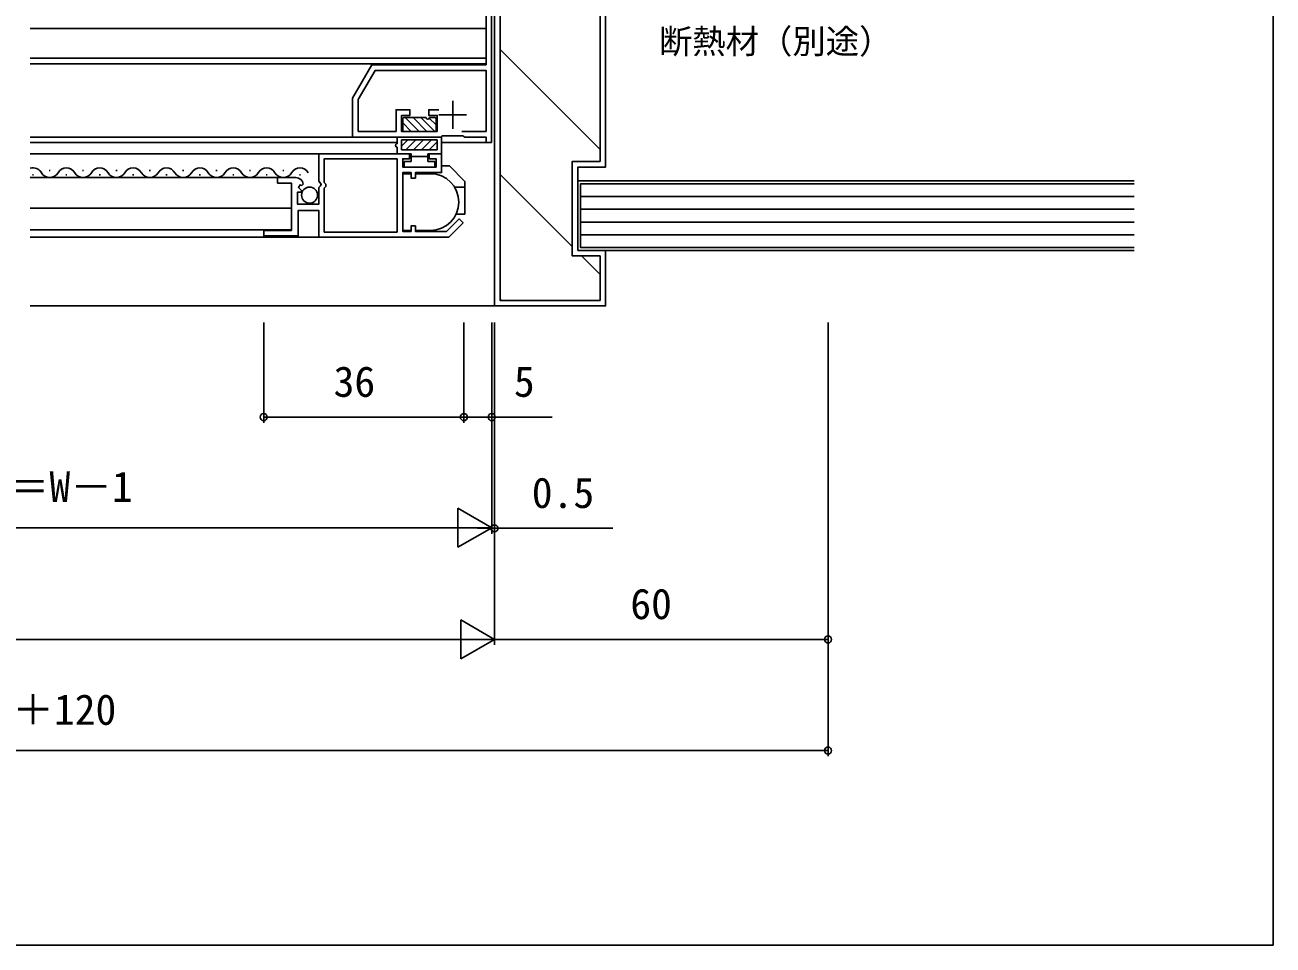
# Model space of a CAD drawing. Units: millimetres, scale not verified. Extents: x -437 to 438, y -344 to 341.
# Drawn here: x 213.7 to 438.2, y -343.8 to -178.2 of the extents above; entities that cross this region are included whole.
import ezdxf
from ezdxf.enums import TextEntityAlignment as Align

# ---------------------------------------------------------------- set-up
doc = ezdxf.new("R2010")
doc.units = ezdxf.units.MM
doc.header["$LTSCALE"] = 2
for name, color, linetype in [('0-2_YKK_11', 7, 'Continuous'), ('0-3_YKK_12', 2, 'Continuous'), ('0-4_YKK_13', 4, 'Continuous'), ('0-6_YKK_D', 6, 'Continuous'), ('0-7_YKK_ZWAK', 7, 'Continuous'), ('0-8_YSS_K', 3, 'Continuous')]:
    doc.layers.add(name, color=color, linetype=linetype)
doc.styles.add('ＭＳ ゴシック', font='')
doc.styles.get('ＭＳ ゴシック').set_extended_font_data('MS Gothic')

msp = doc.modelspace()

# ---------------------------------------------------------------- linework, layer by layer
at = {"layer": '0-2_YKK_11'}
for p, q in [((290.667, -191.898), (290.667, -196.898)), ((293.167, -194.398), (288.167, -194.398))]:
    msp.add_line(p, q, dxfattribs=at)
for points in [[(297.667, -199.398), (297.667, -163.798), (296.667, -163.798), (296.667, -185.398), (276.131, -185.398), (272.667, -191.398), (272.667, -198.398), (288.496, -198.398), (288.669, -198.298), (288.842, -198.198), (292.492, -198.198), (292.665, -198.298), (292.838, -198.398), (296.667, -198.398), (296.667, -199.398)], [(280.667, -215.498), (280.667, -202.298), (267.567, -202.298), (267.567, -206.598), (267.867, -206.898), (267.867, -207.298), (267.567, -207.598), (267.567, -215.498)]]:
    msp.add_lwpolyline(points, close=True, dxfattribs=at)
for points in [[(288.137, -193.498), (286.367, -193.498), (286.367, -194.498), (287.87, -194.498), (287.839, -197.398), (281.467, -197.398), (281.467, -194.498), (282.967, -194.498), (282.967, -193.498), (280.467, -193.498), (280.467, -197.398), (273.667, -197.398), (273.667, -191.666), (276.708, -186.398), (296.667, -186.398), (296.667, -197.398), (292.325, -197.398)], [(266.567, -216.398), (289.974, -216.398), (292.52, -213.852), (291.813, -213.145), (289.56, -215.398), (283.967, -215.398), (283.967, -214.398), (283.167, -214.398), (283.167, -215.398), (281.667, -215.398), (281.667, -204.798), (283.167, -204.798), (283.167, -205.798), (283.967, -205.798), (283.967, -204.798), (288.667, -204.798), (288.667, -201.398), (286.417, -201.398), (286.417, -202.298), (287.667, -202.298), (287.667, -203.798), (281.667, -203.798), (281.667, -202.298), (282.917, -202.298), (282.917, -201.398), (266.567, -201.398), (266.567, -206.33), (267.02, -206.87), (266.867, -207.198), (266.567, -207.498), (266.567, -210.498), (262.767, -210.498), (262.767, -208.298), (263.384, -208.298), (263.491, -208.04), (262.926, -207.474), (263.196, -207.006), (263.515, -207.091), (263.766, -206.88)], [(262.471, -205.698), (259.167, -205.698), (259.167, -206.698), (261.667, -206.698), (261.667, -215.198), (256.667, -215.198), (256.667, -216.198), (262.867, -216.198), (262.867, -211.598), (266.567, -211.598), (266.567, -216.398)]]:
    msp.add_lwpolyline(points, dxfattribs=at)
msp.add_arc((262.471, -206.998), 1.3, 5.2159, 90.00002, dxfattribs=at)
at = {"layer": '0-3_YKK_12'}
for p, q in [((296.667, -178.898), (214.667, -178.898)), ((296.667, -184.198), (214.667, -184.198)), ((296.65, -185.198), (214.667, -185.198)), ((214.667, -198.398), (272.965, -198.398)), ((214.667, -199.398), (280.666, -199.398)), ((288.666, -199.398), (297.167, -199.398)), ((214.667, -201.398), (275.267, -201.398)), ((214.667, -205.698), (262.471, -205.698)), ((215.086, -205.198), (215.286, -205.198)), ((218.086, -204.438), (218.286, -204.438)), ((221.086, -205.198), (221.286, -205.198)), ((224.086, -204.438), (224.286, -204.438)), ((227.086, -205.198), (227.286, -205.198)), ((230.086, -204.438), (230.286, -204.438)), ((233.086, -205.198), (233.286, -205.198)), ((236.086, -204.438), (236.286, -204.438)), ((239.086, -205.198), (239.286, -205.198)), ((242.086, -204.438), (242.286, -204.438)), ((245.086, -205.198), (245.286, -205.198)), ((248.086, -204.438), (248.286, -204.438)), ((251.086, -205.198), (251.286, -205.198)), ((254.086, -204.438), (254.286, -204.438)), ((257.086, -205.198), (257.286, -205.198)), ((260.086, -204.438), (260.286, -204.438)), ((263.086, -205.198), (263.286, -205.198)), ((214.667, -211.198), (261.667, -211.198)), ((214.667, -215.098), (261.579, -215.086)), ((214.667, -216.398), (270.183, -216.398))]:
    msp.add_line(p, q, dxfattribs=at)
for centre, start, end in [((215.186, -205.657), 29.20254, 107.60074), ((221.186, -205.657), 29.20254, 150.79746), ((227.186, -205.657), 29.20254, 150.79746), ((233.186, -205.657), 29.20254, 150.79746), ((239.186, -205.657), 29.20254, 150.79746), ((245.186, -205.657), 29.20254, 150.79746), ((251.186, -205.657), 29.20254, 150.79746), ((257.186, -205.657), 29.20254, 150.79746), ((263.186, -205.657), 29.20254, 150.79746), ((218.186, -203.98), 209.20254, 330.79746), ((224.186, -203.98), 209.20254, 330.79746), ((230.186, -203.98), 209.20254, 330.79746), ((236.186, -203.98), 209.20254, 330.79746), ((242.186, -203.98), 209.20254, 330.79746), ((248.186, -203.98), 209.20254, 330.79746), ((254.186, -203.98), 209.20254, 330.79746), ((260.186, -203.98), 209.20254, 330.79746)]:
    msp.add_arc(centre, 1.718, start, end, dxfattribs=at)
at = {"layer": '0-4_YKK_13'}
for p, q in [((281.667, -195.098), (281.667, -197.198)), ((285.867, -194.898), (281.867, -194.898)), ((284.613, -197.399), (282.113, -194.898)), ((286.027, -197.399), (283.527, -194.898)), ((287.441, -197.399), (284.941, -194.898)), ((287.667, -196.21), (286.452, -194.995)), ((287.467, -194.898), (286.467, -194.898)), ((287.667, -197.198), (287.667, -195.098)), ((283.199, -197.399), (281.667, -195.867)), ((281.867, -197.398), (287.467, -197.398)), ((280.666, -199.598), (280.666, -198.398)), ((280.667, -198.398), (288.666, -198.398)), ((281.466, -200.698), (281.466, -198.898)), ((281.466, -198.898), (287.867, -198.898)), ((281.466, -200.028), (282.595, -198.899)), ((282.209, -200.699), (284.009, -198.899)), ((283.624, -200.699), (285.424, -198.899)), ((285.038, -200.699), (286.838, -198.899)), ((286.452, -200.698), (287.866, -199.284)), ((287.867, -200.698), (287.867, -198.898)), ((288.666, -201.398), (288.666, -198.398)), ((280.666, -201.398), (280.666, -200.198)), ((280.666, -201.398), (283.167, -201.398)), ((287.867, -200.698), (281.466, -200.698)), ((283.167, -201.398), (283.167, -202.798)), ((283.167, -201.898), (286.167, -201.898)), ((286.167, -202.798), (286.167, -201.398)), ((286.167, -201.398), (288.666, -201.398)), ((281.917, -202.798), (281.917, -203.798)), ((281.917, -202.798), (283.167, -202.798)), ((281.917, -203.798), (287.417, -203.798)), ((286.167, -202.798), (287.417, -202.798)), ((287.417, -202.798), (287.417, -203.798)), ((288.667, -203.598), (290.066, -203.598)), ((290.067, -203.598), (292.867, -206.398)), ((283.15, -204.998), (281.667, -204.998)), ((286.667, -204.998), (283.984, -204.998)), ((292.867, -206.398), (292.867, -212.298)), ((290.993, -207.398), (292.867, -207.398)), ((291.268, -212.298), (292.867, -212.298)), ((283.15, -215.198), (281.667, -215.198)), ((286.667, -215.198), (283.984, -215.198))]:
    msp.add_line(p, q, dxfattribs=at)
msp.add_circle((264.917, -208.853), 1.45, dxfattribs=at)
for centre, radius, start, end in [((281.867, -195.098), 0.2, 90, 180.00437), ((286.167, -194.898), 0.3, 180.00291, 359.99708), ((287.467, -195.098), 0.2, 0, 90), ((281.867, -197.198), 0.2, 180.00437, 270), ((287.467, -197.198), 0.2, 270, 359.99563), ((280.666, -199.898), 0.3, 90, 270), ((286.667, -210.098), 5.1, 270, 90)]:
    msp.add_arc(centre, radius, start, end, dxfattribs=at)
at = {"layer": '0-6_YKK_D'}
for p, q in [((256.667, -231.8), (256.667, -249.8)), ((292.667, -231.8), (292.667, -249.8)), ((292.667, -231.8), (292.667, -249.8)), ((297.668, -231.8), (297.668, -249.8)), ((297.668, -231.8), (297.668, -269.8)), ((297.668, -231.8), (297.668, -269.702)), ((298.167, -231.8), (298.167, -289.8)), ((298.167, -231.8), (298.167, -289.8)), ((298.167, -231.8), (298.167, -269.8)), ((358.167, -231.8), (358.167, -289.8)), ((358.167, -231.8), (358.167, -309.8)), ((292.667, -248.8), (256.667, -248.8)), ((297.668, -268.702), (291.606, -265.202)), ((291.606, -265.202), (291.606, -272.202)), ((135.667, -268.702), (290.668, -268.702)), ((297.668, -268.702), (285.543, -268.702)), ((297.668, -268.702), (291.606, -272.202)), ((297.668, -268.8), (295.118, -268.8)), ((297.668, -268.8), (298.167, -268.8)), ((298.167, -268.8), (319.454, -268.8)), ((298.167, -288.8), (292.105, -285.3)), ((292.105, -285.3), (292.105, -292.3)), ((135.167, -288.8), (291.167, -288.8)), ((298.167, -288.8), (286.043, -288.8)), ((298.167, -288.8), (292.105, -292.3)), ((298.167, -288.8), (358.167, -288.8)), ((358.167, -308.8), (68.167, -308.8))]:
    msp.add_line(p, q, dxfattribs=at)
msp.add_lwpolyline([(292.667, -248.8), (297.668, -248.8), (308.564, -248.8)], dxfattribs=at)
for centre in [(256.667, -248.8), (292.667, -248.8), (292.667, -248.8), (297.668, -248.8), (298.167, -268.8), (358.167, -288.8), (358.167, -308.8)]:
    msp.add_circle(centre, 0.637, dxfattribs=at)
at = {"layer": '0-7_YKK_ZWAK'}
msp.add_lwpolyline([(-436.8, -343.8), (438.2, -343.8), (438.2, 306.2)], dxfattribs=at)
at = {"layer": '0-8_YSS_K'}
for p, q in [((299.167, -182.667), (317.167, -200.667)), ((299.167, -205.118), (312.167, -218.118)), ((313.667, -209.098), (413.202, -209.098)), ((313.667, -211.398), (413.202, -211.398)), ((313.667, -213.698), (413.202, -213.698)), ((313.667, -215.998), (413.202, -215.998)), ((313.848, -219.798), (317.167, -223.118)), ((214.667, -228.798), (298.167, -228.798)), ((299.167, -227.568), (299.397, -227.798))]:
    msp.add_line(p, q, dxfattribs=at)
for points in [[(318.167, -148.798), (301.167, -148.798), (301.167, -163.798), (298.167, -163.798), (298.167, -228.798), (318.167, -228.798), (318.167, -218.798), (313.167, -218.798), (313.167, -203.798), (318.167, -203.798)], [(317.167, -149.798), (302.167, -149.798), (302.167, -164.798), (299.167, -164.798), (299.167, -227.798), (317.167, -227.798), (317.167, -219.798), (312.167, -219.798), (312.167, -202.798), (317.167, -202.798)]]:
    msp.add_lwpolyline(points, close=True, dxfattribs=at)
for points in [[(413.202, -218.798), (313.167, -218.798), (313.167, -206.298), (413.202, -206.298)], [(413.202, -218.298), (313.667, -218.298), (313.667, -206.798), (413.202, -206.798)]]:
    msp.add_lwpolyline(points, dxfattribs=at)

# ---------------------------------------------------------------- texts
at = {"layer": '0-6_YKK_D', "style": 'ＭＳ ゴシック'}
for s, height, p in [('断熱材（別途）', 4.399, (327.751, -184.699)), ('36', 5.499, (269.234, -246.8)), ('5', 5.499, (301.664, -246.8)), ('網戸出来幅：MW＝W－1', 5.499, (158.153, -265.721)), ('0.5', 5.499, (304.883, -266.8)), ('60', 5.499, (322.606, -286.8)), ('躯体開口幅＝W＋120', 5.499, (162.691, -305.82))]:
    msp.add_text(s, height=height, dxfattribs=at).set_placement(p, align=Align.BOTTOM_LEFT)

doc.saveas('drawing.dxf')
